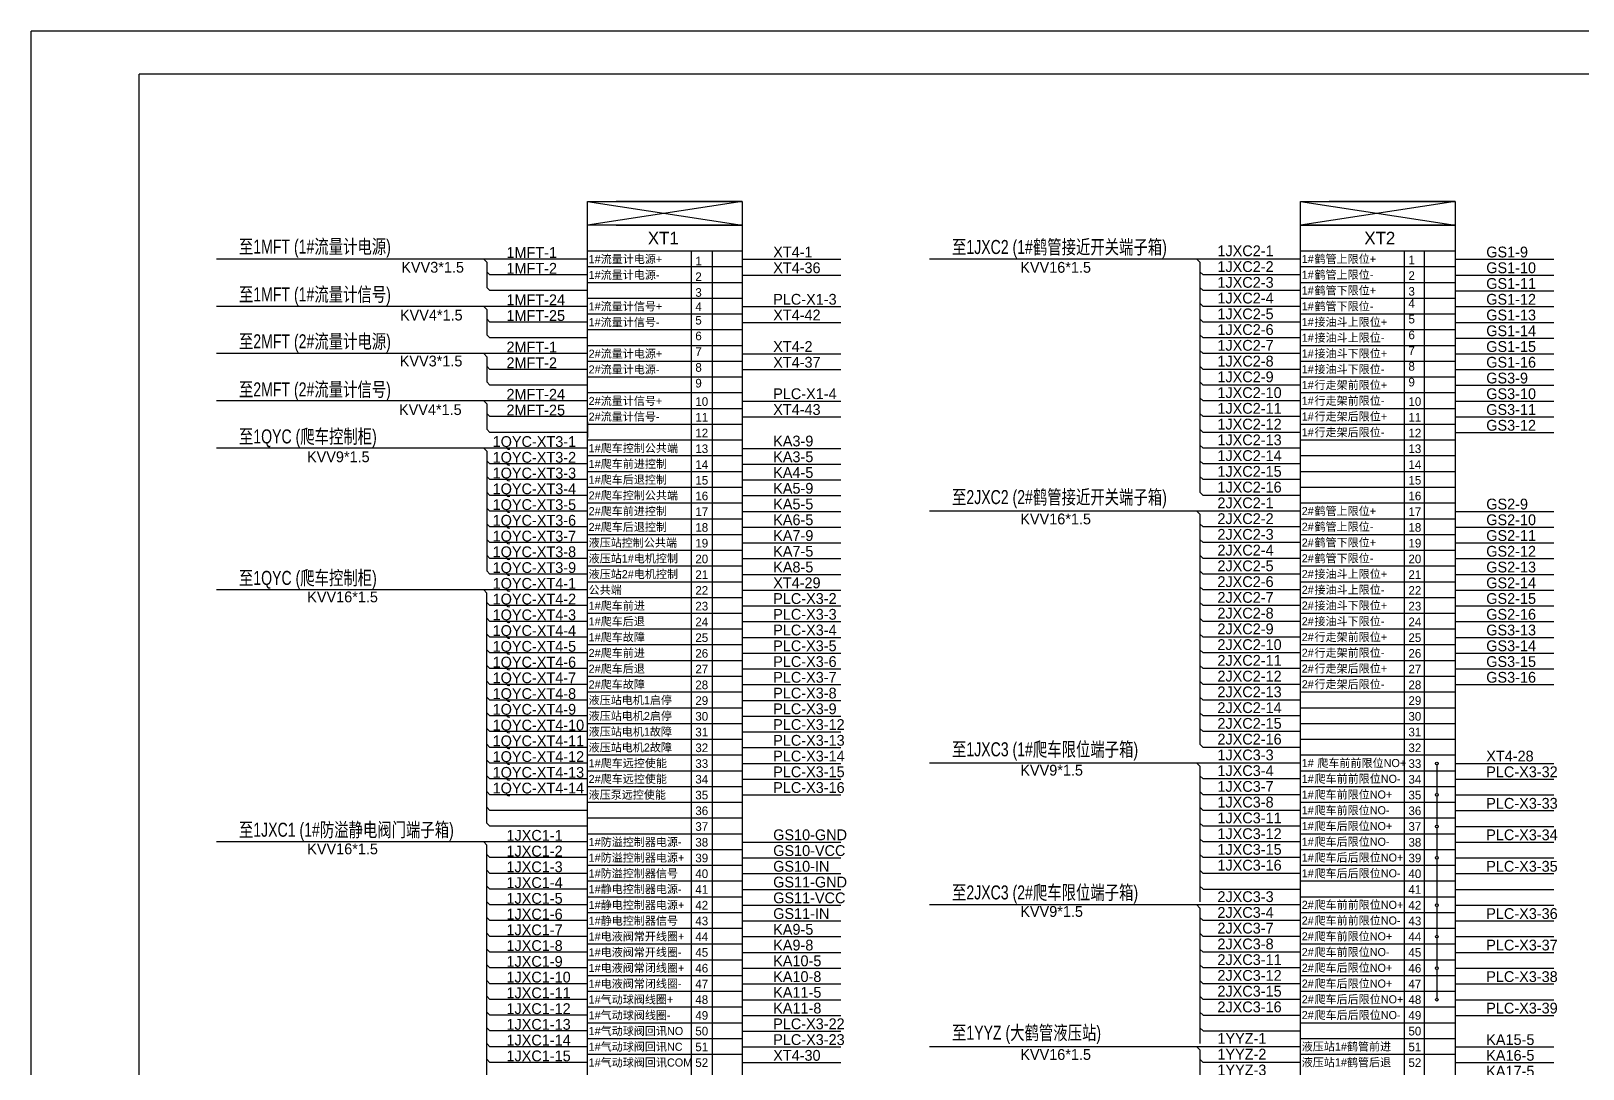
# Model space of a CAD drawing. Header units: millimetres. Extents: x 32626 to 72822, y 60047 to 123188.
# Drawn here: x 32626 to 35500, y 70013 to 71935 of the extents above; entities that cross this region are included whole.
import ezdxf
from ezdxf.enums import TextEntityAlignment as Align

# ---------------------------------------------------------------- set-up
doc = ezdxf.new("R2010")
doc.units = ezdxf.units.MM
doc.header["$LTSCALE"] = 10
for name, color, linetype in [('1轮廓实线层', 7, 'Continuous'), ('2细线层', 4, 'Continuous'), ('图框层', 7, 'Continuous')]:
    doc.layers.add(name, color=color, linetype=linetype)
doc.styles.add('样式 1', font='SIMYOU.TTF', dxfattribs={"width": 0.9, "height": 12})

msp = doc.modelspace()

# ---------------------------------------------------------------- linework, layer by layer
at = {"layer": '1轮廓实线层'}
for p, q in [((33942.9, 71619.2), (33656.2, 71575.5)), ((33656.2, 71619.2), (33942.9, 71575.5)), ((33942.9, 71619.2), (33709.6, 71619.2)), ((33942.9, 71619.2), (33709.6, 71619.2)), ((33942.9, 71619.2), (33709.6, 71619.2)), ((33942.9, 71619.2), (33709.6, 71619.2)), ((33942.9, 71619.2), (33709.6, 71619.2)), ((33942.9, 71619.2), (33709.6, 71619.2)), ((33942.9, 71619.2), (33709.6, 71619.2)), ((33942.9, 71619.2), (33709.6, 71619.2)), ((33942.9, 71619.2), (33709.6, 71619.2)), ((33942.9, 71619.2), (33709.6, 71619.2)), ((35263.3, 71619.2), (34976.7, 71575.5)), ((34976.7, 71619.2), (35263.3, 71575.5)), ((35263.3, 71619.2), (35030, 71619.2)), ((35263.3, 71619.2), (35030, 71619.2)), ((35263.3, 71619.2), (35030, 71619.2)), ((35263.3, 71619.2), (35030, 71619.2)), ((35263.3, 71619.2), (35030, 71619.2)), ((35263.3, 71619.2), (35030, 71619.2)), ((35263.3, 71619.2), (35030, 71619.2)), ((35263.3, 71619.2), (35030, 71619.2)), ((35263.3, 71619.2), (35030, 71619.2)), ((35263.3, 71619.2), (35030, 71619.2)), ((33656.2, 71527.2), (33656.2, 71575.5)), ((33942.9, 71575.5), (33709.6, 71575.5)), ((33942.9, 71575.5), (33709.6, 71575.5)), ((33709.6, 71575.5), (33942.9, 71575.5)), ((33942.9, 71575.5), (33942.9, 71527.2)), ((34976.7, 71527.2), (34976.7, 71575.5)), ((34976.7, 71575.5), (35263.3, 71575.5)), ((35263.3, 71575.5), (35030, 71575.5)), ((35263.3, 71575.5), (35030, 71575.5)), ((35263.3, 71575.5), (35263.3, 71527.2)), ((33470, 71512.6), (32969.2, 71512.6)), ((33464.2, 71512.6), (33470, 71506.8)), ((33656.2, 71512.6), (33470, 71512.6)), ((33470, 71506.8), (33470, 71460)), ((33656.2, 69165.2), (33656.2, 71527.2)), ((33942.9, 71527.2), (33656.2, 71527.2)), ((33848.1, 71527.2), (33848.1, 69194.4)), ((33887.4, 71527.2), (33887.4, 69194.4)), ((33942.9, 71527.2), (33942.9, 69165.2)), ((33942.9, 71512.2), (34125.4, 71512.2)), ((34790.4, 71512.6), (34289.6, 71512.6)), ((34784.7, 71512.6), (34790.4, 71506.8)), ((34976.7, 71512.6), (34790.4, 71512.6)), ((34790.4, 71506.8), (34790.4, 71081)), ((34976.7, 69165.2), (34976.7, 71527.2)), ((35263.3, 71527.2), (34976.7, 71527.2)), ((35168.5, 71527.2), (35168.5, 69194.4)), ((35205.9, 71527.2), (35205.9, 69194.4)), ((35263.3, 71527.2), (35263.3, 69165.2)), ((35263.3, 71512.2), (35445.9, 71512.2)), ((33475.8, 71483.4), (33470, 71489.2)), ((33656.2, 71483.4), (33475.8, 71483.4)), ((33942.9, 71498), (33656.2, 71498)), ((33942.9, 71483), (34125.4, 71483)), ((34796.2, 71483.4), (34790.4, 71489.2)), ((34976.7, 71483.4), (34796.2, 71483.4)), ((35263.3, 71498), (34976.7, 71498)), ((35263.3, 71483), (35445.9, 71483)), ((33475.8, 71454.3), (33470, 71460)), ((33656.2, 71454.3), (33475.8, 71454.3)), ((33942.9, 71468.8), (33656.2, 71468.8)), ((34796.2, 71454.3), (34790.4, 71460)), ((34976.7, 71454.3), (34796.2, 71454.3)), ((35263.3, 71468.8), (34976.7, 71468.8)), ((35263.3, 71453.8), (35445.9, 71453.8)), ((33470, 71425.1), (32969.2, 71425.1)), ((33464.2, 71425.1), (33470, 71419.3)), ((33656.2, 71425.1), (33470, 71425.1)), ((33470, 71419.3), (33470, 71372.6)), ((33942.9, 71439.7), (33656.2, 71439.7)), ((33942.9, 71424.7), (34125.4, 71424.7)), ((34796.2, 71425.1), (34790.4, 71430.9)), ((34976.7, 71425.1), (34796.2, 71425.1)), ((35263.3, 71439.7), (34976.7, 71439.7)), ((35263.3, 71424.7), (35445.9, 71424.7)), ((33475.8, 71395.9), (33470, 71401.7)), ((33656.2, 71395.9), (33475.8, 71395.9)), ((33942.9, 71410.5), (33656.2, 71410.5)), ((33942.9, 71395.5), (34125.4, 71395.5)), ((34796.2, 71395.9), (34790.4, 71401.7)), ((34976.7, 71395.9), (34796.2, 71395.9)), ((35263.3, 71410.5), (34976.7, 71410.5)), ((35263.3, 71395.5), (35445.9, 71395.5)), ((33475.8, 71366.8), (33470, 71372.6)), ((33656.2, 71366.8), (33475.8, 71366.8)), ((33942.9, 71381.4), (33656.2, 71381.4)), ((34796.2, 71366.8), (34790.4, 71372.6)), ((34976.7, 71366.8), (34796.2, 71366.8)), ((35263.3, 71381.4), (34976.7, 71381.4)), ((35263.3, 71366.4), (35445.9, 71366.4)), ((33470, 71337.6), (32969.2, 71337.6)), ((33464.2, 71337.6), (33470, 71331.8)), ((33656.2, 71337.6), (33470, 71337.6)), ((33470, 71331.8), (33470, 71285.1)), ((33942.9, 71352.2), (33656.2, 71352.2)), ((33942.9, 71337.2), (34125.4, 71337.2)), ((34796.2, 71337.6), (34790.4, 71343.4)), ((34976.7, 71337.6), (34796.2, 71337.6)), ((35263.3, 71352.2), (34976.7, 71352.2)), ((35263.3, 71337.2), (35445.9, 71337.2)), ((33475.8, 71308.5), (33470, 71314.2)), ((33656.2, 71308.5), (33475.8, 71308.5)), ((33942.9, 71323), (33656.2, 71323)), ((33942.9, 71308), (34125.4, 71308)), ((34796.2, 71308.5), (34790.4, 71314.2)), ((34976.7, 71308.5), (34796.2, 71308.5)), ((35263.3, 71323), (34976.7, 71323)), ((35263.3, 71308), (35445.9, 71308)), ((33475.8, 71279.3), (33470, 71285.1)), ((33656.2, 71279.3), (33475.8, 71279.3)), ((33942.9, 71293.9), (33656.2, 71293.9)), ((34796.2, 71279.3), (34790.4, 71285.1)), ((34976.7, 71279.3), (34796.2, 71279.3)), ((35263.3, 71293.9), (34976.7, 71293.9)), ((35263.3, 71278.9), (35445.9, 71278.9)), ((33470, 71250.1), (32969.2, 71250.1)), ((33464.2, 71250.1), (33470, 71244.4)), ((33656.2, 71250.1), (33470, 71250.1)), ((33470, 71244.4), (33470, 71197.6)), ((33942.9, 71264.7), (33656.2, 71264.7)), ((33942.9, 71249.7), (34125.4, 71249.7)), ((34796.2, 71250.1), (34790.4, 71255.9)), ((34976.7, 71250.1), (34796.2, 71250.1)), ((35263.3, 71264.7), (34976.7, 71264.7)), ((35263.3, 71249.7), (35445.9, 71249.7)), ((33475.8, 71221), (33470, 71226.8)), ((33656.2, 71221), (33475.8, 71221)), ((33942.9, 71235.6), (33656.2, 71235.6)), ((33942.9, 71220.6), (34125.4, 71220.6)), ((34796.2, 71221), (34790.4, 71226.8)), ((34976.7, 71221), (34796.2, 71221)), ((35263.3, 71235.6), (34976.7, 71235.6)), ((35263.3, 71220.6), (35445.9, 71220.6)), ((33475.8, 71191.8), (33470, 71197.6)), ((33656.2, 71191.8), (33475.8, 71191.8)), ((33656.2, 71211.2), (33656.2, 71182.1)), ((33942.9, 71206.4), (33656.2, 71206.4)), ((34796.2, 71191.8), (34790.4, 71197.6)), ((34976.7, 71191.8), (34796.2, 71191.8)), ((35263.3, 71206.4), (34976.7, 71206.4)), ((35263.3, 71191.4), (35445.9, 71191.4)), ((33470, 71162.7), (32969.2, 71162.7)), ((33464.2, 71162.7), (33470, 71156.9)), ((33656.2, 71162.7), (33470, 71162.7)), ((33470, 71156.9), (33470, 70935.2)), ((33942.9, 71177.2), (33656.2, 71177.2)), ((33942.9, 71162.2), (34125.4, 71162.2)), ((34796.2, 71162.7), (34790.4, 71168.4)), ((34976.7, 71162.7), (34796.2, 71162.7)), ((35263.3, 71177.2), (34976.7, 71177.2)), ((33475.8, 71133.5), (33470, 71139.3)), ((33656.2, 71133.5), (33475.8, 71133.5)), ((33942.9, 71148.1), (33656.2, 71148.1)), ((33942.9, 71133.1), (34125.4, 71133.1)), ((34796.2, 71133.5), (34790.4, 71139.3)), ((34976.7, 71133.5), (34796.2, 71133.5)), ((35263.3, 71148.1), (34976.7, 71148.1)), ((33475.8, 71104.3), (33470, 71110.1)), ((33656.2, 71104.3), (33475.8, 71104.3)), ((33942.9, 71118.9), (33656.2, 71118.9)), ((33942.9, 71103.9), (34125.4, 71103.9)), ((34796.2, 71104.3), (34790.4, 71110.1)), ((34976.7, 71104.3), (34796.2, 71104.3)), ((35263.3, 71118.9), (34976.7, 71118.9)), ((33475.8, 71075.2), (33470, 71081)), ((33656.2, 71075.2), (33475.8, 71075.2)), ((33942.9, 71089.8), (33656.2, 71089.8)), ((33942.9, 71074.8), (34125.4, 71074.8)), ((34796.2, 71075.2), (34790.4, 71081)), ((34976.7, 71075.2), (34796.2, 71075.2)), ((35263.3, 71089.8), (34976.7, 71089.8)), ((33475.8, 71046), (33470, 71051.8)), ((33656.2, 71046), (33475.8, 71046)), ((33942.9, 71060.6), (33656.2, 71060.6)), ((33942.9, 71045.6), (34125.4, 71045.6)), ((34790.4, 71046), (34289.6, 71046)), ((34784.7, 71046), (34790.4, 71040.2)), ((34976.7, 71046), (34790.4, 71046)), ((34790.4, 71040.2), (34790.4, 70614.4)), ((35263.3, 71060.6), (34976.7, 71060.6)), ((35263.3, 71045.6), (35445.9, 71045.6)), ((33475.8, 71016.9), (33470, 71022.6)), ((33656.2, 71016.9), (33475.8, 71016.9)), ((33942.9, 71031.4), (33656.2, 71031.4)), ((33942.9, 71016.4), (34125.4, 71016.4)), ((34796.2, 71016.9), (34790.4, 71022.6)), ((34976.7, 71016.9), (34796.2, 71016.9)), ((35263.3, 71031.4), (34976.7, 71031.4)), ((35263.3, 71016.4), (35445.9, 71016.4)), ((33475.8, 70987.7), (33470, 70993.5)), ((33656.2, 70987.7), (33475.8, 70987.7)), ((33942.9, 71002.3), (33656.2, 71002.3)), ((33942.9, 70987.3), (34125.4, 70987.3)), ((34796.2, 70987.7), (34790.4, 70993.5)), ((34976.7, 70987.7), (34796.2, 70987.7)), ((35263.3, 71002.3), (34976.7, 71002.3)), ((35263.3, 70987.3), (35445.9, 70987.3)), ((33475.8, 70958.5), (33470, 70964.3)), ((33656.2, 70958.5), (33475.8, 70958.5)), ((33942.9, 70973.1), (33656.2, 70973.1)), ((33942.9, 70958.1), (34125.4, 70958.1)), ((34796.2, 70958.5), (34790.4, 70964.3)), ((34976.7, 70958.5), (34796.2, 70958.5)), ((35263.3, 70973.1), (34976.7, 70973.1)), ((35263.3, 70958.1), (35445.9, 70958.1)), ((33475.8, 70929.4), (33470, 70935.2)), ((33656.2, 70929.4), (33475.8, 70929.4)), ((33942.9, 70944), (33656.2, 70944)), ((33942.9, 70929), (34125.4, 70929)), ((34796.2, 70929.4), (34790.4, 70935.2)), ((34976.7, 70929.4), (34796.2, 70929.4)), ((35263.3, 70944), (34976.7, 70944)), ((35263.3, 70929), (35445.9, 70929)), ((33470, 70900.2), (32969.2, 70900.2)), ((33464.2, 70900.2), (33470, 70894.4)), ((33656.2, 70900.2), (33470, 70900.2)), ((33942.9, 70914.8), (33656.2, 70914.8)), ((33942.9, 70899.8), (34125.4, 70899.8)), ((34796.2, 70900.2), (34790.4, 70906)), ((34976.7, 70900.2), (34796.2, 70900.2)), ((35263.3, 70914.8), (34976.7, 70914.8)), ((35263.3, 70899.8), (35445.9, 70899.8)), ((33470, 70468.6), (33470, 70894.4)), ((33475.8, 70871.1), (33470, 70876.8)), ((33656.2, 70871.1), (33475.8, 70871.1)), ((33942.9, 70885.6), (33656.2, 70885.6)), ((33942.9, 70870.6), (34125.4, 70870.6)), ((34796.2, 70871.1), (34790.4, 70876.8)), ((34976.7, 70871.1), (34796.2, 70871.1)), ((35263.3, 70885.6), (34976.7, 70885.6)), ((35263.3, 70870.6), (35445.9, 70870.6)), ((33475.8, 70841.9), (33470, 70847.7)), ((33656.2, 70841.9), (33475.8, 70841.9)), ((33942.9, 70856.5), (33656.2, 70856.5)), ((33942.9, 70841.5), (34125.4, 70841.5)), ((34796.2, 70841.9), (34790.4, 70847.7)), ((34976.7, 70841.9), (34796.2, 70841.9)), ((35263.3, 70856.5), (34976.7, 70856.5)), ((35263.3, 70841.5), (35445.9, 70841.5)), ((33475.8, 70812.7), (33470, 70818.5)), ((33656.2, 70812.7), (33475.8, 70812.7)), ((33942.9, 70827.3), (33656.2, 70827.3)), ((33942.9, 70812.3), (34125.4, 70812.3)), ((34796.2, 70812.7), (34790.4, 70818.5)), ((34976.7, 70812.7), (34796.2, 70812.7)), ((35263.3, 70827.3), (34976.7, 70827.3)), ((35263.3, 70812.3), (35445.9, 70812.3)), ((33475.8, 70783.6), (33470, 70789.4)), ((33656.2, 70783.6), (33475.8, 70783.6)), ((33942.9, 70798.2), (33656.2, 70798.2)), ((33942.9, 70783.2), (34125.4, 70783.2)), ((34796.2, 70783.6), (34790.4, 70789.4)), ((34976.7, 70783.6), (34796.2, 70783.6)), ((35263.3, 70798.2), (34976.7, 70798.2)), ((35263.3, 70783.2), (35445.9, 70783.2)), ((33475.8, 70754.4), (33470, 70760.2)), ((33656.2, 70754.4), (33475.8, 70754.4)), ((33942.9, 70769), (33656.2, 70769)), ((33942.9, 70754), (34125.4, 70754)), ((34796.2, 70754.4), (34790.4, 70760.2)), ((34976.7, 70754.4), (34796.2, 70754.4)), ((35263.3, 70769), (34976.7, 70769)), ((35263.3, 70754), (35445.9, 70754)), ((33475.8, 70725.3), (33470, 70731)), ((33656.2, 70725.3), (33475.8, 70725.3)), ((33942.9, 70739.8), (33656.2, 70739.8)), ((33942.9, 70724.8), (34125.4, 70724.8)), ((34796.2, 70725.3), (34790.4, 70731)), ((34976.7, 70725.3), (34796.2, 70725.3)), ((35263.3, 70739.8), (34976.7, 70739.8)), ((35263.3, 70724.8), (35445.9, 70724.8)), ((33475.8, 70696.1), (33470, 70701.9)), ((33656.2, 70696.1), (33475.8, 70696.1)), ((33942.9, 70710.7), (33656.2, 70710.7)), ((33942.9, 70695.7), (34125.4, 70695.7)), ((34796.2, 70696.1), (34790.4, 70701.9)), ((34976.7, 70696.1), (34796.2, 70696.1)), ((35263.3, 70710.7), (34976.7, 70710.7)), ((33475.8, 70666.9), (33470, 70672.7)), ((33656.2, 70666.9), (33475.8, 70666.9)), ((33942.9, 70681.5), (33656.2, 70681.5)), ((33942.9, 70666.5), (34125.4, 70666.5)), ((34796.2, 70666.9), (34790.4, 70672.7)), ((34976.7, 70666.9), (34796.2, 70666.9)), ((35263.3, 70681.5), (34976.7, 70681.5)), ((33475.8, 70637.8), (33470, 70643.6)), ((33656.2, 70637.8), (33475.8, 70637.8)), ((33942.9, 70652.4), (33656.2, 70652.4)), ((33942.9, 70637.4), (34125.4, 70637.4)), ((34796.2, 70637.8), (34790.4, 70643.6)), ((34976.7, 70637.8), (34796.2, 70637.8)), ((35263.3, 70652.4), (34976.7, 70652.4)), ((33475.8, 70608.6), (33470, 70614.4)), ((33656.2, 70608.6), (33475.8, 70608.6)), ((33942.9, 70623.2), (33656.2, 70623.2)), ((34796.2, 70608.6), (34790.4, 70614.4)), ((34976.7, 70608.6), (34796.2, 70608.6)), ((35263.3, 70623.2), (34976.7, 70623.2)), ((33475.8, 70579.5), (33470, 70585.2)), ((33942.9, 70594), (33656.2, 70594)), ((33942.9, 70608.2), (34125.4, 70608.2)), ((35263.3, 70594), (34976.7, 70594)), ((33475.8, 70550.3), (33470, 70556.1)), ((33656.2, 70579.5), (33475.8, 70579.5)), ((33942.9, 70564.9), (33656.2, 70564.9)), ((33942.9, 70579), (34125.4, 70579)), ((34790.4, 70579.5), (34289.6, 70579.5)), ((34784.7, 70579.5), (34790.4, 70573.7)), ((34976.7, 70579.5), (34790.4, 70579.5)), ((34790.4, 70573.7), (34790.4, 70352)), ((34796.2, 70550.3), (34790.4, 70556.1)), ((35263.3, 70564.9), (34976.7, 70564.9)), ((35229.1, 70576.5), (35229.1, 70523.2)), ((35263.3, 70579), (35445.9, 70579)), ((33475.8, 70521.1), (33470, 70526.9)), ((33656.2, 70550.3), (33475.8, 70550.3)), ((33942.9, 70535.7), (33656.2, 70535.7)), ((33942.9, 70549.9), (34125.4, 70549.9)), ((34790.4, 70544.5), (34790.4, 70322.8)), ((34796.2, 70521.1), (34790.4, 70526.9)), ((34976.7, 70550.3), (34796.2, 70550.3)), ((35263.3, 70535.7), (34976.7, 70535.7)), ((35263.3, 70549.9), (35445.9, 70549.9)), ((33475.8, 70492), (33470, 70497.8)), ((33656.2, 70521.1), (33475.8, 70521.1)), ((33942.9, 70506.6), (33656.2, 70506.6)), ((33942.9, 70520.7), (34125.4, 70520.7)), ((34796.2, 70492), (34790.4, 70497.8)), ((34976.7, 70521.1), (34796.2, 70521.1)), ((35263.3, 70506.6), (34976.7, 70506.6)), ((35229.1, 70518.2), (35229.1, 70464.9)), ((35263.3, 70520.7), (35445.9, 70520.7)), ((33475.8, 70462.8), (33470, 70468.6)), ((33656.2, 70492), (33475.8, 70492)), ((33942.9, 70477.4), (33656.2, 70477.4)), ((34796.2, 70462.8), (34790.4, 70468.6)), ((34976.7, 70492), (34796.2, 70492)), ((35263.3, 70477.4), (34976.7, 70477.4)), ((35263.3, 70491.6), (35445.9, 70491.6)), ((33656.2, 70462.8), (33475.8, 70462.8)), ((33942.9, 70448.2), (33656.2, 70448.2)), ((34796.2, 70433.7), (34790.4, 70439.4)), ((34976.7, 70462.8), (34796.2, 70462.8)), ((35263.3, 70448.2), (34976.7, 70448.2)), ((35229.1, 70459.9), (35229.1, 70406.6)), ((35263.3, 70462.4), (35445.9, 70462.4)), ((33470, 70433.7), (32969.2, 70433.7)), ((33464.2, 70433.7), (33470, 70427.9)), ((33656.2, 70433.7), (33470, 70433.7)), ((33470, 70002), (33470, 70427.9)), ((33475.8, 70404.5), (33470, 70410.3)), ((33942.9, 70419.1), (33656.2, 70419.1)), ((33942.9, 70433.2), (34125.4, 70433.2)), ((34796.2, 70404.5), (34790.4, 70410.3)), ((34976.7, 70433.7), (34796.2, 70433.7)), ((35263.3, 70419.1), (34976.7, 70419.1)), ((35263.3, 70433.2), (35445.9, 70433.2)), ((33475.8, 70375.3), (33470, 70381.1)), ((33656.2, 70404.5), (33475.8, 70404.5)), ((33942.9, 70389.9), (33656.2, 70389.9)), ((33942.9, 70404.1), (34125.4, 70404.1)), ((34796.2, 70375.3), (34790.4, 70381.1)), ((34976.7, 70404.5), (34796.2, 70404.5)), ((35263.3, 70389.9), (34976.7, 70389.9)), ((35229.1, 70401.6), (35229.1, 70319.1)), ((35263.3, 70404.1), (35445.9, 70404.1)), ((33475.8, 70346.2), (33470, 70352)), ((33656.2, 70375.3), (33475.8, 70375.3)), ((33942.9, 70360.8), (33656.2, 70360.8)), ((33942.9, 70374.9), (34125.4, 70374.9)), ((34796.2, 70346.2), (34790.4, 70352)), ((34976.7, 70375.3), (34796.2, 70375.3)), ((35263.3, 70360.8), (34976.7, 70360.8)), ((35263.3, 70374.9), (35445.9, 70374.9)), ((33475.8, 70317), (33470, 70322.8)), ((33656.2, 70346.2), (33475.8, 70346.2)), ((33942.9, 70331.6), (33656.2, 70331.6)), ((33942.9, 70345.8), (34125.4, 70345.8)), ((34796.2, 70346.2), (34976.7, 70346.2)), ((35263.3, 70331.6), (34976.7, 70331.6)), ((35263.3, 70345.8), (35445.9, 70345.8)), ((33475.8, 70287.9), (33470, 70293.6)), ((33656.2, 70317), (33475.8, 70317)), ((33942.9, 70302.4), (33656.2, 70302.4)), ((33942.9, 70316.6), (34125.4, 70316.6)), ((34790.4, 70317), (34289.6, 70317)), ((34784.7, 70317), (34790.4, 70311.2)), ((34976.7, 70317), (34790.4, 70317)), ((34790.4, 70311.2), (34790.4, 70089.5)), ((34796.2, 70287.9), (34790.4, 70293.6)), ((35263.3, 70302.4), (34976.7, 70302.4)), ((35229.1, 70314.1), (35229.1, 70260.8)), ((35263.3, 70316.6), (35445.9, 70316.6)), ((33475.8, 70258.7), (33470, 70264.5)), ((33656.2, 70287.9), (33475.8, 70287.9)), ((33942.9, 70273.3), (33656.2, 70273.3)), ((33942.9, 70287.4), (34125.4, 70287.4)), ((34790.4, 70282.1), (34790.4, 70060.4)), ((34796.2, 70258.7), (34790.4, 70264.5)), ((34976.7, 70287.9), (34796.2, 70287.9)), ((35263.3, 70273.3), (34976.7, 70273.3)), ((35263.3, 70287.4), (35445.9, 70287.4)), ((33475.8, 70229.5), (33470, 70235.3)), ((33656.2, 70258.7), (33475.8, 70258.7)), ((33942.9, 70244.1), (33656.2, 70244.1)), ((33942.9, 70258.3), (34125.4, 70258.3)), ((34796.2, 70229.5), (34790.4, 70235.3)), ((34976.7, 70258.7), (34796.2, 70258.7)), ((35263.3, 70244.1), (34976.7, 70244.1)), ((35229.1, 70255.8), (35229.1, 70202.5)), ((35263.3, 70258.3), (35445.9, 70258.3)), ((33656.2, 70229.5), (33475.8, 70229.5)), ((33942.9, 70215), (33656.2, 70215)), ((33942.9, 70229.1), (34125.4, 70229.1)), ((34976.7, 70229.5), (34796.2, 70229.5)), ((35263.3, 70215), (34976.7, 70215)), ((35263.3, 70229.1), (35445.9, 70229.1)), ((33475.8, 70200.4), (33470, 70206.2)), ((33656.2, 70200.4), (33475.8, 70200.4)), ((33942.9, 70185.8), (33656.2, 70185.8)), ((33942.9, 70200), (34125.4, 70200)), ((34796.2, 70200.4), (34790.4, 70206.2)), ((34976.7, 70200.4), (34796.2, 70200.4)), ((35263.3, 70185.8), (34976.7, 70185.8)), ((35229.1, 70197.5), (35229.1, 70144.1)), ((35263.3, 70200), (35445.9, 70200)), ((33475.8, 70171.2), (33470, 70177)), ((33656.2, 70171.2), (33475.8, 70171.2)), ((33942.9, 70156.6), (33656.2, 70156.6)), ((33942.9, 70170.8), (34125.4, 70170.8)), ((34796.2, 70171.2), (34790.4, 70177)), ((34976.7, 70171.2), (34796.2, 70171.2)), ((35263.3, 70156.6), (34976.7, 70156.6)), ((35263.3, 70170.8), (35445.9, 70170.8)), ((33475.8, 70142.1), (33470, 70147.8)), ((33656.2, 70142.1), (33475.8, 70142.1)), ((33942.9, 70127.5), (33656.2, 70127.5)), ((33942.9, 70141.6), (34125.4, 70141.6)), ((34796.2, 70142.1), (34790.4, 70147.8)), ((34976.7, 70142.1), (34796.2, 70142.1)), ((35263.3, 70127.5), (34976.7, 70127.5)), ((35263.3, 70141.6), (35445.9, 70141.6)), ((33475.8, 70112.9), (33470, 70118.7)), ((33656.2, 70112.9), (33475.8, 70112.9)), ((33942.9, 70098.3), (33656.2, 70098.3)), ((33942.9, 70112.5), (34125.4, 70112.5)), ((34796.2, 70112.9), (34790.4, 70118.7)), ((34796.2, 70112.9), (34976.7, 70112.9)), ((35263.3, 70098.3), (34976.7, 70098.3)), ((35263.3, 70112.5), (35445.9, 70112.5)), ((33475.8, 70083.7), (33470, 70089.5)), ((33656.2, 70083.7), (33475.8, 70083.7)), ((33942.9, 70069.2), (33656.2, 70069.2)), ((33942.9, 70083.3), (34125.4, 70083.3)), ((34796.2, 70083.7), (34790.4, 70089.5)), ((34796.2, 70083.7), (34976.7, 70083.7)), ((35263.3, 70069.2), (34976.7, 70069.2)), ((33475.8, 70054.6), (33470, 70060.4)), ((33656.2, 70054.6), (33475.8, 70054.6)), ((33942.9, 70040), (33656.2, 70040)), ((33942.9, 70054.2), (34125.4, 70054.2)), ((34790.4, 70054.6), (34289.6, 70054.6)), ((34784.7, 70054.6), (34790.4, 70048.8)), ((34976.7, 70054.6), (34790.4, 70054.6)), ((34790.4, 70048.8), (34790.4, 69623)), ((35263.3, 70040), (34976.7, 70040)), ((35263.3, 70054.2), (35445.9, 70054.2)), ((33475.8, 70025.4), (33470, 70031.2)), ((33656.2, 70025.4), (33475.8, 70025.4)), ((33942.9, 70025), (34125.4, 70025)), ((34796.2, 70025.4), (34790.4, 70031.2)), ((34976.7, 70025.4), (34796.2, 70025.4)), ((35263.3, 70025), (35445.9, 70025))]:
    msp.add_line(p, q, dxfattribs=at)
for points in [[(33656.2, 71619.2), (33942.9, 71619.2), (33942.9, 71575.5), (33656.2, 71575.5)], [(34976.7, 71619.2), (35263.3, 71619.2), (35263.3, 71575.5), (34976.7, 71575.5)]]:
    msp.add_lwpolyline(points, close=True, dxfattribs=at)
for centre in [(35229.1, 70579), (35229.1, 70520.7), (35229.1, 70462.4), (35229.1, 70404.1), (35229.1, 70316.6), (35229.1, 70258.3), (35229.1, 70200), (35229.1, 70141.6)]:
    msp.add_circle(centre, 2.5, dxfattribs=at)
at = {"layer": '2细线层'}
for p in [(32626, 68574.8), (37378, 71934.8)]:
    msp.add_line(p, (32626, 71934.8), dxfattribs=at)
at = {"layer": '图框层'}
for p in [(32826, 68654.8), (37298, 71854.8)]:
    msp.add_line(p, (32826, 71854.8), dxfattribs=at)

# ---------------------------------------------------------------- texts
at = {"layer": '1轮廓实线层', "style": '样式 1'}
for s, p in [('XT1', (33796.8, 71539.8)), ('XT2', (35123.6, 71539.8))]:
    msp.add_text(s, height=23.33, dxfattribs=at).set_placement(p, align=Align.CENTER)
at = {"layer": '1轮廓实线层', "style": '样式 1', "width": 0.75}
for s, p in [('至1MFT (1#流量计电源)', (33011, 71522.8)), ('至1JXC2 (1#鹤管接近开关端子箱)', (34331.4, 71522)), ('至1MFT (1#流量计信号) ', (33011, 71434.3)), ('至2MFT (2#流量计电源)', (33011, 71347.4)), ('至2MFT (2#流量计信号)', (33011, 71258.4)), ('至1QYC (爬车控制柜)', (33011, 71171.3)), ('至2JXC2 (2#鹤管接近开关端子箱)', (34331.4, 71059)), ('至1QYC (爬车控制柜)', (33011, 70909.4)), ('至1JXC3 (1#爬车限位端子箱)', (34331.4, 70592.1)), ('至1JXC1 (1#防溢静电阀门端子箱)', (33011, 70443.2)), ('至2JXC3 (2#爬车限位端子箱)', (34331.4, 70327.1)), ('至1YYZ (大鹤管液压站)', (34331.4, 70067.5))]:
    msp.add_text(s, height=26, dxfattribs=at).set_placement(p)
at = {"layer": '1轮廓实线层', "style": '样式 1'}
for s, height, p in [('1MFT-1', 20, (33506.4, 71514.7)), ('XT4-1', 20, (34000.3, 71515.7)), ('1JXC2-1', 20, (34822.9, 71517.9)), ('GS1-9', 20, (35320.7, 71515.7)), ('KVV3*1.5', 20, (33311.7, 71487.5)), ('1MFT-2', 20, (33506.4, 71485.5)), ('1#流量计电源+', 15, (33658.5, 71505)), ('1', 16, (33856.1, 71501.1)), ('XT4-36', 20, (34000.3, 71486.5)), ('KVV16*1.5', 20, (34457.9, 71487.3)), ('1JXC2-2', 20, (34822.9, 71488.7)), ('1#', 15, (34979, 71505.3)), ('鹤管上限位+', 15, (35002.6, 71505.3)), ('1', 16, (35176.6, 71503.1)), ('GS1-10', 20, (35320.7, 71486.5)), ('1#流量计电源-', 15, (33658.5, 71475.8)), ('2', 16, (33856.1, 71472)), ('1JXC2-3', 20, (34822.9, 71459.5)), ('1#', 15, (34979, 71476.1)), ('鹤管上限位-', 15, (35002.6, 71476.1)), ('2', 16, (35176.6, 71474)), ('GS1-11', 20, (35320.7, 71457.4)), ('1MFT-24', 20, (33506.4, 71427.2)), ('3', 16, (33856.1, 71442.8)), ('PLC-X1-3', 20, (34000.3, 71428.2)), ('1JXC2-4', 20, (34822.9, 71430.4)), ('1#', 15, (34979, 71447)), ('鹤管下限位+', 15, (35002.6, 71447)), ('3', 16, (35176.6, 71444.9)), ('GS1-12', 20, (35320.7, 71428.2)), ('KVV4*1.5', 20, (33309.2, 71398.9)), ('1MFT-25', 20, (33506.4, 71398.1)), ('1#流量计信号+', 15, (33658.5, 71417.5)), ('4', 16, (33856.1, 71416.4)), ('XT4-42', 20, (34000.3, 71399.1)), ('1JXC2-5', 20, (34822.9, 71401.2)), ('1#', 15, (34979, 71417.8)), ('鹤管下限位-', 15, (35002.6, 71417.8)), ('4', 16, (35176.6, 71422.6)), ('GS1-13', 20, (35320.7, 71399.1)), ('1#流量计信号-', 15, (33658.5, 71388.3)), ('5', 16, (33856.1, 71391.4)), ('1JXC2-6', 20, (34822.9, 71372.1)), ('1#', 15, (34979, 71388.6)), ('接油斗上限位+', 15, (35002.6, 71388.6)), ('5', 16, (35176.6, 71393.5)), ('GS1-14', 20, (35320.7, 71369.9)), ('2MFT-1', 20, (33506.4, 71339.7)), ('6', 16, (33856.1, 71362.3)), ('XT4-2', 20, (34000.3, 71340.7)), ('1JXC2-7', 20, (34822.9, 71342.9)), ('1#', 15, (34979, 71359.5)), ('接油斗上限位-', 15, (35002.6, 71359.5)), ('6', 16, (35176.6, 71364.3)), ('GS1-15', 20, (35320.7, 71340.7)), ('KVV3*1.5', 20, (33308.8, 71313.9)), ('2MFT-2', 20, (33506.4, 71310.6)), ('2#流量计电源+', 15, (33658.5, 71330)), ('7', 16, (33856.1, 71333.2)), ('XT4-37', 20, (34000.3, 71311.6)), ('1JXC2-8', 20, (34822.9, 71313.7)), ('1#', 15, (34979, 71330.3)), ('接油斗下限位+', 15, (35002.6, 71330.3)), ('7', 16, (35176.6, 71335.2)), ('GS1-16', 20, (35320.7, 71311.6)), ('2#流量计电源-', 15, (33658.5, 71300.8)), ('8', 16, (33856.1, 71304)), ('1JXC2-9', 20, (34822.9, 71284.6)), ('1#', 15, (34979, 71301.2)), ('接油斗下限位-', 15, (35002.6, 71301.2)), ('8', 16, (35176.6, 71306.1)), ('GS3-9', 20, (35320.7, 71282.4)), ('2MFT-24', 20, (33506.4, 71252.3)), ('9', 16, (33856.1, 71274.9)), ('PLC-X1-4', 20, (34000.3, 71253.3)), ('1JXC2-10', 20, (34822.9, 71255.4)), ('1#', 15, (34979, 71272)), ('行走架前限位+', 15, (35002.6, 71272)), ('9', 16, (35176.6, 71276.9)), ('GS3-10', 20, (35320.7, 71253.3)), ('KVV4*1.5', 20, (33307.4, 71223.9)), ('2MFT-25', 20, (33506.4, 71223.1)), ('2#流量计信号+', 15, (33658.5, 71242.5)), ('10', 16, (33856.1, 71240.9)), ('XT4-43', 20, (34000.3, 71224.1)), ('1JXC2-11', 20, (34822.9, 71226.3)), ('1#', 15, (34979, 71242.8)), ('行走架前限位-', 15, (35002.6, 71242.8)), ('10', 16, (35176.6, 71240.9)), ('GS3-11', 20, (35320.7, 71224.1)), ('2#流量计信号-', 15, (33658.5, 71213.4)), ('11', 16, (33856.1, 71211.8)), ('1JXC2-12', 20, (34822.9, 71197.1)), ('1#', 15, (34979, 71213.7)), ('行走架后限位+', 15, (35002.6, 71213.7)), ('11', 16, (35176.6, 71211.8)), ('GS3-12', 20, (35320.7, 71194.9)), ('1QYC-XT3-1', 20, (33480.8, 71164.8)), ('12', 16, (33856.1, 71182.6)), ('KA3-9', 20, (34000.3, 71165.8)), ('1JXC2-13', 20, (34822.9, 71167.9)), ('1#', 15, (34979, 71184.5)), ('行走架后限位-', 15, (35002.6, 71184.5)), ('12', 16, (35176.6, 71182.6)), ('KVV9*1.5', 20, (33137, 71136.6)), ('1QYC-XT3-2', 20, (33480.8, 71135.6)), ('1#爬车控制公共端', 15, (33658.5, 71155)), ('13', 16, (33856.1, 71153.5)), ('KA3-5', 20, (34000.3, 71136.6)), ('1JXC2-14', 20, (34822.9, 71138.8)), ('13', 16, (35176.6, 71153.5)), ('1QYC-XT3-3', 20, (33480.8, 71106.5)), ('1#爬车前进控制', 15, (33658.5, 71125.9)), ('14', 16, (33856.1, 71124.3)), ('KA4-5', 20, (34000.3, 71107.5)), ('1JXC2-15', 20, (34822.9, 71109.6)), ('14', 16, (35176.6, 71124.3)), ('1QYC-XT3-4', 20, (33480.8, 71077.3)), ('1#爬车后退控制', 15, (33658.5, 71096.7)), ('15', 16, (33856.1, 71095.2)), ('KA5-9', 20, (34000.3, 71078.3)), ('1JXC2-16', 20, (34822.9, 71080.5)), ('15', 16, (35176.6, 71095.2)), ('1QYC-XT3-5', 20, (33480.8, 71048.1)), ('2#爬车控制公共端', 15, (33658.5, 71067.6)), ('16', 16, (33856.1, 71066.1)), ('KA5-5', 20, (34000.3, 71049.1)), ('2JXC2-1', 20, (34822.9, 71051.3)), ('16', 16, (35176.6, 71066.1)), ('GS2-9', 20, (35320.7, 71049.1)), ('2#爬车前进控制', 15, (33658.5, 71038.4)), ('17', 16, (33856.1, 71036.9)), ('KA6-5', 20, (34000.3, 71020)), ('KVV16*1.5', 20, (34457.9, 71021.5)), ('2JXC2-2', 20, (34822.9, 71022.1)), ('2#', 15, (34979, 71038.7)), ('鹤管上限位+', 15, (35002.6, 71038.7)), ('17', 16, (35176.6, 71036.9)), ('GS2-10', 20, (35320.7, 71020)), ('1QYC-XT3-6', 20, (33480.8, 71019)), ('2#爬车后退控制', 15, (33658.5, 71009.2)), ('18', 16, (33856.1, 71007.8)), ('KA7-9', 20, (34000.3, 70990.8)), ('2JXC2-3', 20, (34822.9, 70993)), ('2#', 15, (34979, 71009.6)), ('鹤管上限位-', 15, (35002.6, 71009.6)), ('18', 16, (35176.6, 71007.8)), ('GS2-11', 20, (35320.7, 70990.8)), ('1QYC-XT3-7', 20, (33480.8, 70989.8)), ('液压站控制公共端', 15, (33658.5, 70980.1)), ('19', 16, (33856.1, 70978.7)), ('2JXC2-4', 20, (34822.9, 70963.8)), ('2#', 15, (34979, 70980.4)), ('鹤管下限位+', 15, (35002.6, 70980.4)), ('19', 16, (35176.6, 70978.7)), ('1QYC-XT3-8', 20, (33480.8, 70960.7)), ('液压站1#电机控制', 15, (33658.5, 70950.9)), ('20', 16, (33856.1, 70949.5)), ('KA7-5', 20, (34000.3, 70961.7)), ('2JXC2-5', 20, (34822.9, 70934.7)), ('2#', 15, (34979, 70951.2)), ('鹤管下限位-', 15, (35002.6, 70951.2)), ('20', 16, (35176.6, 70949.5)), ('GS2-12', 20, (35320.7, 70961.7)), ('1QYC-XT3-9', 20, (33480.8, 70931.5)), ('液压站2#电机控制', 15, (33658.5, 70921.8)), ('21', 16, (33856.1, 70920.4)), ('KA8-5', 20, (34000.3, 70932.5)), ('2JXC2-6', 20, (34822.9, 70905.5)), ('2#', 15, (34979, 70922.1)), ('接油斗上限位+', 15, (35002.6, 70922.1)), ('21', 16, (35176.6, 70920.4)), ('GS2-13', 20, (35320.7, 70932.5)), ('KVV16*1.5', 20, (33137.5, 70877.2)), ('1QYC-XT4-1', 20, (33480.8, 70902.3)), ('公共端', 15, (33658.5, 70892.6)), ('22', 16, (33856.1, 70891.2)), ('XT4-29', 20, (34000.3, 70903.3)), ('2JXC2-7', 20, (34822.9, 70876.3)), ('2#', 15, (34979, 70892.9)), ('接油斗上限位-', 15, (35002.6, 70892.9)), ('22', 16, (35176.6, 70891.2)), ('GS2-14', 20, (35320.7, 70903.3)), ('1QYC-XT4-2', 20, (33480.8, 70873.2)), ('1#爬车前进', 15, (33658.5, 70863.4)), ('23', 16, (33856.1, 70862.1)), ('PLC-X3-2', 20, (34000.3, 70874.2)), ('2JXC2-8', 20, (34822.9, 70847.2)), ('2#', 15, (34979, 70863.8)), ('接油斗下限位+', 15, (35002.6, 70863.8)), ('23', 16, (35176.6, 70862.1)), ('GS2-15', 20, (35320.7, 70874.2)), ('1QYC-XT4-3', 20, (33480.8, 70844)), ('1#爬车后退', 15, (33658.5, 70834.3)), ('24', 16, (33856.1, 70833)), ('PLC-X3-3', 20, (34000.3, 70845)), ('2#', 15, (34979, 70834.6)), ('接油斗下限位-', 15, (35002.6, 70834.6)), ('24', 16, (35176.6, 70833)), ('GS2-16', 20, (35320.7, 70845)), ('1QYC-XT4-4', 20, (33480.8, 70814.9)), ('1#爬车故障', 15, (33658.5, 70805.1)), ('25', 16, (33856.1, 70803.8)), ('PLC-X3-4', 20, (34000.3, 70815.9)), ('2JXC2-9', 20, (34822.9, 70818)), ('2#', 15, (34979, 70805.4)), ('行走架前限位+', 15, (35002.6, 70805.4)), ('25', 16, (35176.6, 70803.8)), ('GS3-13', 20, (35320.7, 70815.9)), ('1QYC-XT4-5', 20, (33480.8, 70785.7)), ('2#爬车前进', 15, (33658.5, 70776)), ('26', 16, (33856.1, 70774.7)), ('PLC-X3-5', 20, (34000.3, 70786.7)), ('2JXC2-10', 20, (34822.9, 70788.9)), ('2#', 15, (34979, 70776.3)), ('行走架前限位-', 15, (35002.6, 70776.3)), ('26', 16, (35176.6, 70774.7)), ('GS3-14', 20, (35320.7, 70786.7)), ('1QYC-XT4-6', 20, (33480.8, 70756.5)), ('2#爬车后退', 15, (33658.5, 70746.8)), ('27', 16, (33856.1, 70745.6)), ('PLC-X3-6', 20, (34000.3, 70757.5)), ('2JXC2-11', 20, (34822.9, 70759.7)), ('2#', 15, (34979, 70747.1)), ('行走架后限位+', 15, (35002.6, 70747.1)), ('27', 16, (35176.6, 70745.6)), ('GS3-15', 20, (35320.7, 70757.5)), ('1QYC-XT4-7', 20, (33480.8, 70727.4)), ('2#爬车故障', 15, (33658.5, 70717.6)), ('28', 16, (33856.1, 70716.4)), ('PLC-X3-7', 20, (34000.3, 70728.4)), ('2JXC2-12', 20, (34822.9, 70730.5)), ('2#', 15, (34979, 70718)), ('行走架后限位-', 15, (35002.6, 70718)), ('28', 16, (35176.6, 70716.4)), ('GS3-16', 20, (35320.7, 70728.4)), ('1QYC-XT4-8', 20, (33480.8, 70698.2)), ('液压站电机1启停', 15, (33658.5, 70688.5)), ('29', 16, (33856.1, 70687.3)), ('PLC-X3-8', 20, (34000.3, 70699.2)), ('2JXC2-13', 20, (34822.9, 70701.4)), ('29', 16, (35176.6, 70687.3)), ('1QYC-XT4-9', 20, (33480.8, 70669.1)), ('液压站电机2启停', 15, (33658.5, 70659.3)), ('30', 16, (33856.1, 70658.1)), ('PLC-X3-9', 20, (34000.3, 70670.1)), ('2JXC2-14', 20, (34822.9, 70672.2)), ('30', 16, (35176.6, 70658.1)), ('1QYC-XT4-10', 20, (33480.8, 70639.9)), ('液压站电机1故障', 15, (33658.5, 70630.2)), ('31', 16, (33856.1, 70629)), ('PLC-X3-12', 20, (34000.3, 70640.9)), ('2JXC2-15', 20, (34822.9, 70643.1)), ('31', 16, (35176.6, 70629)), ('1QYC-XT4-11', 20, (33480.8, 70610.7)), ('液压站电机2故障', 15, (33658.5, 70601)), ('32', 16, (33856.1, 70599.9)), ('PLC-X3-13', 20, (34000.3, 70611.7)), ('2JXC2-16', 20, (34822.9, 70613.9)), ('32', 16, (35176.6, 70599.9)), ('1QYC-XT4-12', 20, (33480.8, 70581.6)), ('1#爬车远控使能', 15, (33658.5, 70571.8)), ('33', 16, (33856.1, 70570.7)), ('PLC-X3-14', 20, (34000.3, 70582.6)), ('1JXC3-3', 20, (34822.9, 70584.7)), ('1#', 15, (34979, 70572.2)), ('爬车前前限位NO+', 15, (35007.9, 70572.2)), ('33', 16, (35176.6, 70570.7)), ('XT4-28', 20, (35320.7, 70582.6)), ('1QYC-XT4-13', 20, (33480.8, 70552.4)), ('2#爬车远控使能', 15, (33658.5, 70542.7)), ('34', 16, (33856.1, 70541.6)), ('PLC-X3-15', 20, (34000.3, 70553.4)), ('KVV9*1.5', 20, (34457.9, 70556.4)), ('1JXC3-4', 20, (34822.9, 70555.6)), ('1#', 15, (34979, 70543)), ('爬车前前限位NO-', 15, (35002.6, 70543)), ('34', 16, (35176.6, 70541.6)), ('PLC-X3-32', 20, (35320.7, 70553.4)), ('1QYC-XT4-14', 20, (33480.8, 70523.3)), ('液压泵远控使能', 15, (33658.5, 70513.5)), ('35', 16, (33856.1, 70512.4)), ('PLC-X3-16', 20, (34000.3, 70524.3)), ('1JXC3-7', 20, (34822.9, 70526.4)), ('1#', 15, (34979, 70513.8)), ('爬车前限位NO+', 15, (35002.6, 70513.8)), ('35', 16, (35176.6, 70512.4)), ('36', 16, (33856.1, 70483.3)), ('1JXC3-8', 20, (34822.9, 70497.3)), ('1#', 15, (34979, 70484.7)), ('爬车前限位NO-', 15, (35002.6, 70484.7)), ('36', 16, (35176.6, 70483.3)), ('PLC-X3-33', 20, (35320.7, 70495.1)), ('37', 16, (33856.1, 70454.2)), ('1JXC3-11', 20, (34822.9, 70468.1)), ('1#', 15, (34979, 70455.5)), ('爬车后限位NO+', 15, (35002.6, 70455.5)), ('37', 16, (35176.6, 70454.2)), ('1JXC1-1', 20, (33506.4, 70435.8)), ('1#', 15, (33658.5, 70426)), ('防溢控制器电源-', 15, (33680.8, 70426)), ('38', 16, (33856.1, 70425)), ('GS10-GND', 20, (34000.3, 70436.8)), ('1JXC3-12', 20, (34822.9, 70438.9)), ('1#', 15, (34979, 70426.4)), ('爬车后限位NO-', 15, (35002.6, 70426.4)), ('38', 16, (35176.6, 70425)), ('PLC-X3-34', 20, (35320.7, 70436.8)), ('KVV16*1.5', 20, (33137.5, 70410.7)), ('1JXC1-2', 20, (33506.4, 70406.6)), ('1#', 15, (33658.5, 70396.9)), ('防溢控制器电源+', 15, (33680.8, 70396.9)), ('39', 16, (33856.1, 70395.9)), ('GS10-VCC', 20, (34000.3, 70407.6)), ('1JXC3-15', 20, (34822.9, 70409.8)), ('1#', 15, (34979, 70397.2)), ('爬车后后限位NO+', 15, (35002.6, 70397.2)), ('39', 16, (35176.6, 70395.9)), ('1JXC1-3', 20, (33506.4, 70377.5)), ('1#', 15, (33658.5, 70367.7)), ('防溢控制器信号', 15, (33680.8, 70367.7)), ('40', 16, (33856.1, 70366.8)), ('GS10-IN', 20, (34000.3, 70378.5)), ('1JXC3-16', 20, (34822.9, 70380.6)), ('1#', 15, (34979, 70368)), ('爬车后后限位NO-', 15, (35002.6, 70368)), ('40', 16, (35176.6, 70366.8)), ('PLC-X3-35', 20, (35320.7, 70378.5)), ('1JXC1-4', 20, (33506.4, 70348.3)), ('1#', 15, (33658.5, 70338.6)), ('静电控制器电源-', 15, (33680.8, 70338.6)), ('41', 16, (33856.1, 70337.6)), ('GS11-GND', 20, (34000.3, 70349.3)), ('41', 16, (35176.6, 70337.6)), ('1JXC1-5', 20, (33506.4, 70319.1)), ('1#', 15, (33658.5, 70309.4)), ('静电控制器电源+', 15, (33680.8, 70309.4)), ('42', 16, (33856.1, 70308.5)), ('GS11-VCC', 20, (34000.3, 70320.1)), ('2JXC3-3', 20, (34822.9, 70322.3)), ('2#', 15, (34979, 70309.7)), ('爬车前前限位NO+', 15, (35002.6, 70309.7)), ('42', 16, (35176.6, 70308.5)), ('1JXC1-6', 20, (33506.4, 70290)), ('1#', 15, (33658.5, 70280.2)), ('静电控制器信号', 15, (33680.8, 70280.2)), ('43', 16, (33856.1, 70279.3)), ('GS11-IN', 20, (34000.3, 70291)), ('KVV9*1.5', 20, (34457.9, 70294.9)), ('2JXC3-4', 20, (34822.9, 70293.1)), ('2#', 15, (34979, 70280.6)), ('爬车前前限位NO-', 15, (35002.6, 70280.6)), ('43', 16, (35176.6, 70279.3)), ('PLC-X3-36', 20, (35320.7, 70291)), ('1JXC1-7', 20, (33506.4, 70260.8)), ('1#', 15, (33658.5, 70251.1)), ('电液阀常开线圈+', 15, (33680.8, 70251.1)), ('44', 16, (33856.1, 70250.2)), ('KA9-5', 20, (34000.3, 70261.8)), ('2JXC3-7', 20, (34822.9, 70264)), ('2#', 15, (34979, 70251.4)), ('爬车前限位NO+', 15, (35002.6, 70251.4)), ('44', 16, (35176.6, 70250.2)), ('1JXC1-8', 20, (33506.4, 70231.7)), ('1#', 15, (33658.5, 70221.9)), ('电液阀常开线圈-', 15, (33680.8, 70221.9)), ('45', 16, (33856.1, 70221.1)), ('KA9-8', 20, (34000.3, 70232.7)), ('2JXC3-8', 20, (34822.9, 70234.8)), ('2#', 15, (34979, 70222.2)), ('爬车前限位NO-', 15, (35002.6, 70222.2)), ('45', 16, (35176.6, 70221.1)), ('PLC-X3-37', 20, (35320.7, 70232.7)), ('1JXC1-9', 20, (33506.4, 70202.5)), ('1#', 15, (33658.5, 70192.8)), ('电液阀常闭线圈+', 15, (33680.8, 70192.8)), ('46', 16, (33856.1, 70191.9)), ('KA10-5', 20, (34000.3, 70203.5)), ('2JXC3-11', 20, (34822.9, 70205.7)), ('2#', 15, (34979, 70193.1)), ('爬车后限位NO+', 15, (35002.6, 70193.1)), ('46', 16, (35176.6, 70191.9)), ('1JXC1-10', 20, (33506.4, 70173.3)), ('1#', 15, (33658.5, 70163.6)), ('电液阀常闭线圈-', 15, (33680.8, 70163.6)), ('47', 16, (33856.1, 70162.8)), ('KA10-8', 20, (34000.3, 70174.3)), ('2JXC3-12', 20, (34822.9, 70176.5)), ('2#', 15, (34979, 70163.9)), ('爬车后限位NO+', 15, (35002.6, 70163.9)), ('47', 16, (35176.6, 70162.8)), ('PLC-X3-38', 20, (35320.7, 70174.3)), ('1JXC1-11', 20, (33506.4, 70144.2)), ('1#', 15, (33658.5, 70134.4)), ('气动球阀线圈+', 15, (33680.8, 70134.4)), ('48', 16, (33856.1, 70133.7)), ('KA11-5', 20, (34000.3, 70145.2)), ('2JXC3-15', 20, (34822.9, 70147.3)), ('2#', 15, (34979, 70134.8)), ('爬车后后限位NO+', 15, (35002.6, 70134.8)), ('48', 16, (35176.6, 70133.7)), ('1JXC1-12', 20, (33506.4, 70115)), ('1#', 15, (33658.5, 70105.3)), ('气动球阀线圈-', 15, (33680.8, 70105.3)), ('49', 16, (33856.1, 70104.5)), ('KA11-8', 20, (34000.3, 70116)), ('2JXC3-16', 20, (34822.9, 70118.2)), ('2#', 15, (34979, 70105.6)), ('爬车后后限位NO-', 15, (35002.6, 70105.6)), ('49', 16, (35176.6, 70104.5)), ('PLC-X3-39', 20, (35320.7, 70116)), ('1JXC1-13', 20, (33506.4, 70085.9)), ('气动球阀回讯NO', 15, (33680.8, 70076.1)), ('50', 16, (33856.1, 70075.4)), ('PLC-X3-22', 20, (34000.3, 70086.9)), ('50', 16, (35176.6, 70075.4)), ('1JXC1-14', 20, (33506.4, 70056.7)), ('1#', 15, (33658.5, 70076.1)), ('气动球阀回讯NC', 15, (33680.8, 70047)), ('PLC-X3-23', 20, (34000.3, 70057.7)), ('1YYZ-1', 20, (34822.9, 70059.9)), ('液压站1#鹤管前进', 15, (34979, 70047.3)), ('KA15-5', 20, (35320.7, 70057.7)), ('1JXC1-15', 20, (33506.4, 70027.5)), ('1#', 15, (33658.5, 70047)), ('气动球阀回讯COM', 15, (33680.8, 70017.8)), ('51', 16, (33856.1, 70046.2)), ('XT4-30', 20, (34000.3, 70028.5)), ('KVV16*1.5', 20, (34457.9, 70030.1)), ('1YYZ-2', 20, (34822.9, 70030.7)), ('液压站1#鹤管后退', 15, (34979, 70018.1)), ('51', 16, (35176.6, 70046.2)), ('KA16-5', 20, (35320.7, 70028.5)), ('1#', 15, (33658.5, 70017.8)), ('52', 16, (33856.1, 70017.1)), ('1YYZ-3', 20, (34822.9, 70001.5)), ('52', 16, (35176.6, 70017.1)), ('KA17-5', 20, (35320.7, 69999.4))]:
    msp.add_text(s, height=height, dxfattribs=at).set_placement(p)

doc.saveas('drawing.dxf')
